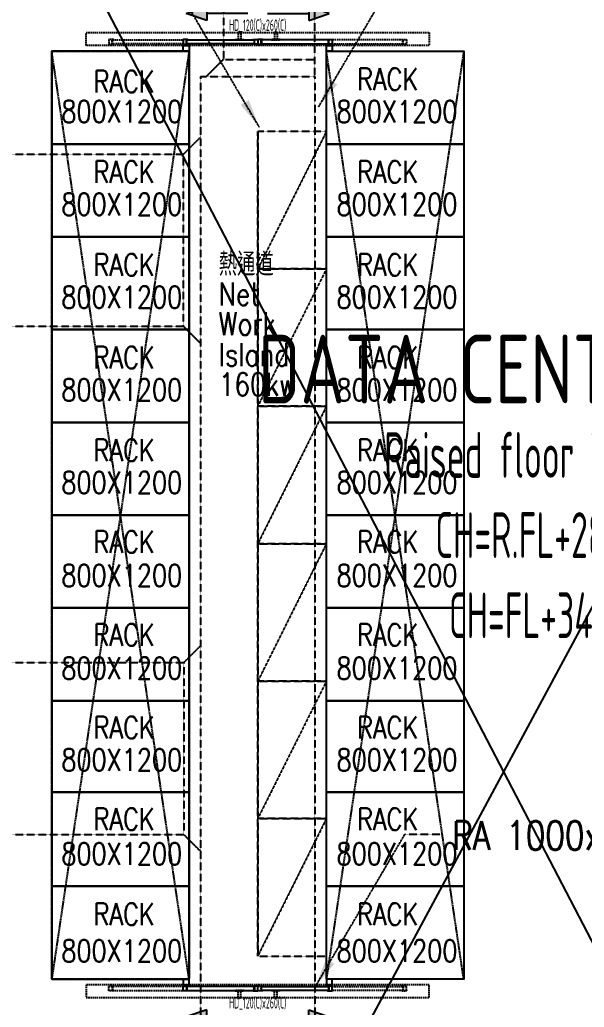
# Model space of a CAD drawing. Extents: x 225000 to 2157367, y 208400 to 840900.
# Drawn here: x 501046 to 505979, y 396956 to 405577 of the extents above; entities that cross this region are included whole.
import ezdxf
from ezdxf.enums import TextEntityAlignment as Align

# ---------------------------------------------------------------- set-up
doc = ezdxf.new("R2010")
doc.units = 0
doc.header["$LTSCALE"] = 10
doc.linetypes.add('XFDP20-DC-PH1$0$HIDDEN2', pattern=[0.1875, 0.125, -0.0625])
doc.linetypes.add('XFM2D20-DC$0$HIDDEN', pattern=[0.3, 0.2, -0.1])
for name, color, linetype in [('XFDP20-DC-PH1$0$A-CR-TT2', 1, 'Continuous'), ('XFDP20-DC-PH1$0$A-CR-TXT', 2, 'Continuous'), ('XFDP20-DC-PH1$0$A-Door (PH1)', 2, 'Continuous'), ('XFDP20-DC-PH1$0$A-EQ (PH1)', 15, 'XFDP20-DC-PH1$0$HIDDEN2'), ('XFM2D20-DC$0$M-DUCT-DIFF', 3, 'Continuous'), ('XFM2D20-DC$0$M-DUCT-TEXT', 4, 'Continuous'), ('XFM2D20-DC$0$M-DUCT-TEXT-Line', 3, 'Continuous'), ('XFM2D20-DC$0$M-HVAC-DUCT', 100, 'Continuous'), ('XFM2Q20-DC$0$RACK-DC1-600X1200', 6, 'Continuous')]:
    doc.layers.add(name, color=color, linetype=linetype)
doc.styles.add('XFDP20-DC-PH1$0$AA-TXT', font='isocp.shx', dxfattribs={"width": 0.8, "bigfont": 'china.shx'})
doc.styles.add('XFM2D20-DC$0$aa-txt', font='simplex.shx', dxfattribs={"width": 0.8, "bigfont": 'CHINA.shx'})
doc.styles.add('XFM2Q20-DC$0$XOL30-HVAC-EQ-L194205$0$Standard', font='txt.shx', dxfattribs={"width": 0.8, "bigfont": 'chineset.shx'})
doc.dimstyles.new('XFM2D20-DC$0$adim-100', dxfattribs={"dimscale": 100, "dimtxt": 0.25, "dimasz": 2.5, "dimexe": 0.1, "dimexo": 0.5, "dimgap": 0.15, "dimtad": 0, "dimdec": 4, "dimdsep": 46, "dimtxsty": 'XFM2D20-DC$0$aa-txt', "dimcen": 2.5, "dimclrd": 256, "dimclre": 256, "dimclrt": 256, "dimadec": 0, "dimazin": 0, "dimtfac": 1, "dimtdec": 4, "dimtmove": 0, "dimatfit": 3, "dimfxl": 1, "dimtolj": 1, "dimtzin": 0, "dimarcsym": 0})

# ---------------------------------------------------------------- blocks, each defined once
blk = doc.blocks.new('Data Center Layout_L20')
for p, q in [((511425.59, 187202.31), (498925.59, 211202.31)), ((511825.59, 211202.31), (498925.59, 187202.31))]:
    blk.add_line(p, q)
blk = doc.blocks.new('XFDP20-DC-PH1$0$Door-60+60x000')
for points in [[(2.47, 30.45), (20.47, 36.45), (20.47, 24.45)], [(127.53, 30.45), (109.53, 36.45), (109.53, 24.45)]]:
    blk.add_hatch(color=256).paths.add_polyline_path(points)
for p, q in [((2.47, 30.45, 0), (20.47, 36.45, 0)), ((20.47, 36.45, 0), (20.47, 24.45, 0)), ((127.53, 30.45, 0), (109.53, 36.45, 0)), ((109.53, 36.45, 0), (109.53, 24.45, 0)), ((20.47, 24.45, 0), (2.47, 30.45, 0)), ((56.47, 30.45, 0), (20.47, 30.45, 0)), ((73.53, 30.45, 0), (109.53, 30.45, 0)), ((109.53, 24.45, 0), (127.53, 30.45, 0))]:
    blk.add_line(p, q)
at = {"color": 1, "linetype": 'XFDP20-DC-PH1$0$HIDDEN2'}
for p, q in [((47.88, 13.18), (47.88, 7.73)), ((50.38, 13.18), (50.38, 7.73)), ((79.62, 13.18), (79.62, 7.73)), ((82.12, 13.18), (82.12, 7.73))]:
    blk.add_line(p, q, dxfattribs=at)
at = {"color": 9, "linetype": 'XFDP20-DC-PH1$0$HIDDEN2'}
blk.add_lwpolyline([(-84.91, 13.76), (214.91, 13.76), (214.91, 2.5), (-84.91, 2.5)], close=True, dxfattribs=at)
at = {"color": 1, "linetype": 'XFDP20-DC-PH1$0$HIDDEN2'}
for points in [[(-65, 3.82), (-61, 3.82, 0.158507), (-60.98, 3.83), (-60.87, 3.91, 0.72636), (-60.89, 3.96), (-61.04, 3.96, 0.414214), (-61.06, 3.94, -0.414214), (-61.08, 3.92), (-61.79, 3.92, -0.414214), (-61.82, 3.95), (-61.82, 4.39, 0.414214), (-61.85, 4.42), (-61.89, 4.42, 0.414214), (-61.92, 4.39), (-61.92, 3.95, -0.414214), (-61.95, 3.92), (-62.11, 3.92, -0.414214), (-62.14, 3.95), (-62.14, 5.73), (-62.17, 5.76), (-62.14, 5.79), (-62.14, 7.57, -0.414214), (-62.11, 7.6), (-61.95, 7.6, -0.414214), (-61.92, 7.57), (-61.92, 7.13, 0.414214), (-61.89, 7.1), (-61.85, 7.1, 0.414214), (-61.82, 7.13), (-61.82, 7.57, -0.414214), (-61.79, 7.6), (-61.08, 7.6, -0.414214), (-61.06, 7.58), (-61.06, 7.58, 0.414214), (-61.04, 7.56), (-60.89, 7.56, 0.72636), (-60.87, 7.61), (-60.98, 7.69, 0.158507), (-61, 7.7), (-65, 7.7, 0.414214), (-65.03, 7.67), (-65.03, 3.85, 0.414214)], [(195, 3.82), (191, 3.82, -0.158507), (190.98, 3.83), (190.87, 3.91, -0.72636), (190.89, 3.96), (191.04, 3.96, -0.414214), (191.06, 3.94, 0.414214), (191.08, 3.92), (191.79, 3.92, 0.414214), (191.82, 3.95), (191.82, 4.39, -0.414214), (191.85, 4.42), (191.89, 4.42, -0.414214), (191.92, 4.39), (191.92, 3.95, 0.414214), (191.95, 3.92), (192.11, 3.92, 0.414214), (192.14, 3.95), (192.14, 5.73), (192.17, 5.76), (192.14, 5.79), (192.14, 7.57, 0.414214), (192.11, 7.6), (191.95, 7.6, 0.414214), (191.92, 7.57), (191.92, 7.13, -0.414214), (191.89, 7.1), (191.85, 7.1, -0.414214), (191.82, 7.13), (191.82, 7.57, 0.414214), (191.79, 7.6), (191.08, 7.6, 0.414214), (191.06, 7.58), (191.06, 7.58, -0.414214), (191.04, 7.56), (190.89, 7.56, -0.72636), (190.87, 7.61), (190.98, 7.69, -0.158507), (191, 7.7), (195, 7.7, -0.414214), (195.03, 7.67), (195.03, 3.85, -0.414214)]]:
    blk.add_lwpolyline(points, format="xyb", close=True, dxfattribs=at)
for points in [[(-61.82, 3.96), (-61.82, 7.53), (-0.03, 7.53), (-0.03, 3.96)], [(45.38, 7.73), (52.88, 7.73), (52.88, 7.53), (45.38, 7.53)], [(84.62, 7.73), (77.12, 7.73), (77.12, 7.53), (84.62, 7.53)], [(191.82, 3.96), (191.82, 7.53), (130.03, 7.53), (130.03, 3.96)]]:
    blk.add_lwpolyline(points, close=True, dxfattribs=at)
for points in [[(0, 3.82), (4, 3.82, 0.158507), (4.02, 3.83), (4.13, 3.91, 0.72636), (4.11, 3.96), (3.96, 3.96, 0.414214), (3.94, 3.94, -0.414214), (3.92, 3.92), (3.21, 3.92, -0.414214), (3.18, 3.95), (3.18, 4.39, 0.414214), (3.15, 4.42), (3.11, 4.42, 0.414214), (3.08, 4.39), (3.08, 3.95, -0.414214), (3.05, 3.92), (2.89, 3.92, -0.414214), (2.86, 3.95), (2.86, 5.73), (2.83, 5.76), (2.86, 5.79), (2.86, 7.57, -0.414214), (2.89, 7.6), (3.05, 7.6, -0.414214), (3.08, 7.57), (3.08, 7.13, 0.414214), (3.11, 7.1), (3.15, 7.1, 0.414214), (3.18, 7.13), (3.18, 7.57, -0.414214), (3.21, 7.6), (3.92, 7.6, -0.414214), (3.94, 7.58), (3.94, 7.58, 0.414214), (3.96, 7.56), (4.11, 7.56, 0.72636), (4.13, 7.61), (4.02, 7.69, 0.158507), (4, 7.7), (0, 7.7, 0.414214), (-0.03, 7.67), (-0.03, 3.85, 0.414214)], [(64.97, 3.82), (60.97, 3.82, -0.158507), (60.95, 3.83), (60.84, 3.91, -0.72636), (60.86, 3.96), (61.01, 3.96, -0.414214), (61.03, 3.94, 0.414214), (61.05, 3.92), (61.76, 3.92, 0.414214), (61.79, 3.95), (61.79, 4.39, -0.414214), (61.82, 4.42), (61.86, 4.42, -0.414214), (61.89, 4.39), (61.89, 3.95, 0.414214), (61.92, 3.92), (62.08, 3.92, 0.414214), (62.11, 3.95), (62.11, 5.73), (62.14, 5.76), (62.11, 5.79), (62.11, 7.57, 0.414214), (62.08, 7.6), (61.92, 7.6, 0.414214), (61.89, 7.57), (61.89, 7.13, -0.414214), (61.86, 7.1), (61.82, 7.1, -0.414214), (61.79, 7.13), (61.79, 7.57, 0.414214), (61.76, 7.6), (61.05, 7.6, 0.414214), (61.03, 7.58), (61.03, 7.58, -0.414214), (61.01, 7.56), (60.86, 7.56, -0.72636), (60.84, 7.61), (60.95, 7.69, -0.158507), (60.97, 7.7), (64.97, 7.7, -0.414214), (65, 7.67), (65, 3.85, -0.414214)], [(65.03, 3.82), (69.03, 3.82, 0.158507), (69.05, 3.83), (69.16, 3.91, 0.72636), (69.14, 3.96), (68.99, 3.96, 0.414214), (68.97, 3.94, -0.414214), (68.95, 3.92), (68.24, 3.92, -0.414214), (68.21, 3.95), (68.21, 4.39, 0.414214), (68.18, 4.42), (68.14, 4.42, 0.414214), (68.11, 4.39), (68.11, 3.95, -0.414214), (68.08, 3.92), (67.92, 3.92, -0.414214), (67.89, 3.95), (67.89, 5.73), (67.86, 5.76), (67.89, 5.79), (67.89, 7.57, -0.414214), (67.92, 7.6), (68.08, 7.6, -0.414214), (68.11, 7.57), (68.11, 7.13, 0.414214), (68.14, 7.1), (68.18, 7.1, 0.414214), (68.21, 7.13), (68.21, 7.57, -0.414214), (68.24, 7.6), (68.95, 7.6, -0.414214), (68.97, 7.58), (68.97, 7.58, 0.414214), (68.99, 7.56), (69.14, 7.56, 0.72636), (69.16, 7.61), (69.05, 7.69, 0.158507), (69.03, 7.7), (65.03, 7.7, 0.414214), (65, 7.67), (65, 3.85, 0.414214)], [(130, 3.82), (126, 3.82, -0.158507), (125.98, 3.83), (125.87, 3.91, -0.72636), (125.89, 3.96), (126.04, 3.96, -0.414214), (126.06, 3.94, 0.414214), (126.08, 3.92), (126.79, 3.92, 0.414214), (126.82, 3.95), (126.82, 4.39, -0.414214), (126.85, 4.42), (126.89, 4.42, -0.414214), (126.92, 4.39), (126.92, 3.95, 0.414214), (126.95, 3.92), (127.11, 3.92, 0.414214), (127.14, 3.95), (127.14, 5.73), (127.17, 5.76), (127.14, 5.79), (127.14, 7.57, 0.414214), (127.11, 7.6), (126.95, 7.6, 0.414214), (126.92, 7.57), (126.92, 7.13, -0.414214), (126.89, 7.1), (126.85, 7.1, -0.414214), (126.82, 7.13), (126.82, 7.57, 0.414214), (126.79, 7.6), (126.08, 7.6, 0.414214), (126.06, 7.58), (126.06, 7.58, -0.414214), (126.04, 7.56), (125.89, 7.56, -0.72636), (125.87, 7.61), (125.98, 7.69, -0.158507), (126, 7.7), (130, 7.7, -0.414214), (130.03, 7.67), (130.03, 3.85, -0.414214)]]:
    blk.add_lwpolyline(points, format="xyb", close=True)
at = {"ltscale": 1000}
for points in [[(0, 2.5), (5, 2.5), (5, -2.5), (0, -2.5)], [(125, 2.5), (130, 2.5), (130, -2.5), (125, -2.5)]]:
    blk.add_lwpolyline(points, close=True, dxfattribs=at)
for points in [[(3.18, 3.96), (3.18, 7.53), (61.79, 7.53), (61.79, 3.96)], [(126.82, 3.96), (126.82, 7.53), (68.21, 7.53), (68.21, 3.96)]]:
    blk.add_lwpolyline(points, close=True)
at = {"color": 1, "linetype": 'XFDP20-DC-PH1$0$HIDDEN2'}
for centre in [(49.13, 13.18), (80.87, 13.18)]:
    blk.add_arc(centre, 1.25, 0, 180, dxfattribs=at)
at = {"color": 9, "style": 'XFDP20-DC-PH1$0$AA-TXT', "width": 0.45}
blk.add_attdef('120X240', text='', height=10, dxfattribs=at).set_placement((65, 20.29), align=Align.MIDDLE_CENTER)
blk = doc.blocks.new('XFDP20-DC-PH1')
at = {"layer": 'XFDP20-DC-PH1$0$A-EQ (PH1)', "ltscale": 5}
for p, q in [((502525.6, 197202.3, 0), (501325.6, 205302.3, 0)), ((502525.6, 205302.3, 0), (501325.6, 197202.3, 0)), ((504925.6, 197202.3, 0), (503725.6, 205302.3, 0)), ((504925.6, 205302.3, 0), (503725.6, 197202.3, 0))]:
    blk.add_line(p, q, dxfattribs=at)
at = {"layer": 'XFDP20-DC-PH1$0$A-EQ (PH1)', "ltscale": 5, "elevation": 0}
for points in [[(501325.6, 197202.3), (501325.6, 205302.3), (502525.6, 205302.3), (502525.6, 197202.3)], [(503725.6, 197202.3), (503725.6, 205302.3), (504925.6, 205302.3), (504925.6, 197202.3)]]:
    blk.add_lwpolyline(points, close=True, dxfattribs=at)
at = {"layer": 'XFDP20-DC-PH1$0$A-Door (PH1)', "xscale": 10, "yscale": 10, "zscale": 10}
blk.add_blockref('XFDP20-DC-PH1$0$Door-60+60x000', (502475.6, 205327.3, 0), dxfattribs=at).add_auto_attribs({'120X240': 'HD_120(C)x260(C)'})
at = {"layer": 'XFDP20-DC-PH1$0$A-Door (PH1)'}
ref = blk.add_blockref('XFDP20-DC-PH1$0$Door-60+60x000', (502475.6, 197177.3, 0), dxfattribs=dict(at, xscale=-10, yscale=10, zscale=10, rotation=180))
ref.add_attrib('120X240', 'HD_120(C)x260(C)', dxfattribs={"layer": '0', "color": 9, "height": 100, "style": 'XFDP20-DC-PH1$0$AA-TXT', "width": 0.45}).set_placement((503125.6, 196994.4, 0), align=Align.MIDDLE_CENTER)
at = {"layer": 'XFDP20-DC-PH1$0$A-CR-TT2', "style": 'XFDP20-DC-PH1$0$AA-TXT', "width": 0.6}
for s, p in [('Raised floor TOC+60cm', (505775.6, 201778.9)), ('CH=R.FL+2800mm', (505775.6, 201078.9)), ('CH=FL+3400mm', (505775.6, 200378.9))]:
    blk.add_text(s, height=400, dxfattribs=at).set_placement(p, align=Align.MIDDLE)
at = {"layer": 'XFDP20-DC-PH1$0$A-CR-TXT', "style": 'XFDP20-DC-PH1$0$AA-TXT', "width": 0.8}
blk.add_text('DATA CENTER (PH1)', height=600, dxfattribs=at).set_placement((505775.6, 202528.9), align=Align.MIDDLE)
blk = doc.blocks.new('XFM2Q20-DC')
at = {"layer": 'XFM2Q20-DC$0$RACK-DC1-600X1200', "elevation": 0}
for points in [[(502525.6, 204492.3), (502525.6, 205302.3), (501325.6, 205302.3), (501325.6, 204492.3)], [(503725.6, 204492.3), (503725.6, 205302.3), (504925.6, 205302.3), (504925.6, 204492.3)], [(502525.6, 203682.3), (502525.6, 204492.3), (501325.6, 204492.3), (501325.6, 203682.3)], [(503725.6, 203682.3), (503725.6, 204492.3), (504925.6, 204492.3), (504925.6, 203682.3)], [(502525.6, 202872.3), (502525.6, 203682.3), (501325.6, 203682.3), (501325.6, 202872.3)], [(503725.6, 202872.3), (503725.6, 203682.3), (504925.6, 203682.3), (504925.6, 202872.3)], [(502525.6, 202062.3), (502525.6, 202872.3), (501325.6, 202872.3), (501325.6, 202062.3)], [(503725.6, 202062.3), (503725.6, 202872.3), (504925.6, 202872.3), (504925.6, 202062.3)], [(502525.6, 201252.3), (502525.6, 202062.3), (501325.6, 202062.3), (501325.6, 201252.3)], [(503725.6, 201252.3), (503725.6, 202062.3), (504925.6, 202062.3), (504925.6, 201252.3)], [(502525.6, 200442.3), (502525.6, 201252.3), (501325.6, 201252.3), (501325.6, 200442.3)], [(503725.6, 200442.3), (503725.6, 201252.3), (504925.6, 201252.3), (504925.6, 200442.3)], [(502525.6, 199632.3), (502525.6, 200442.3), (501325.6, 200442.3), (501325.6, 199632.3)], [(502525.6, 198832.3), (502525.6, 199632.3), (501325.6, 199632.3), (501325.6, 198832.3)], [(502525.6, 198012.3), (502525.6, 198832.3), (501325.6, 198832.3), (501325.6, 198012.3)], [(502525.6, 197202.3), (502525.6, 198012.3), (501325.6, 198012.3), (501325.6, 197202.3)]]:
    blk.add_lwpolyline(points, close=True, dxfattribs=at)
at = {"layer": 'XFM2Q20-DC$0$RACK-DC1-600X1200'}
for points in [[(503725.6, 199632.3), (503725.6, 200442.3), (504925.6, 200442.3), (504925.6, 199632.3)], [(503725.6, 198832.3), (503725.6, 199632.3), (504925.6, 199632.3), (504925.6, 198832.3)], [(503725.6, 198012.3), (503725.6, 198832.3), (504925.6, 198832.3), (504925.6, 198012.3)], [(503725.6, 197202.3), (503725.6, 198012.3), (504925.6, 198012.3), (504925.6, 197202.3)]]:
    blk.add_lwpolyline(points, close=True, dxfattribs=at)
at = {"color": 53, "style": 'XFM2Q20-DC$0$XOL30-HVAC-EQ-L194205$0$Standard', "width": 0.8}
for s, height, p in [('RACK', 192.55, (501691.9, 204940.9, 0)), ('RACK', 192.55, (503994.5, 204962.1, 0)), ('800X1200', 192.55, (501409.7, 204679.7, 0)), ('800X1200', 192.55, (503814.5, 204679.7, 0)), ('RACK', 192.55, (501691.9, 204152.1, 0)), ('RACK', 192.55, (503994.5, 204152.1, 0)), ('800X1200', 192.55, (501409.7, 203869.7, 0)), ('800X1200', 192.55, (503814.5, 203869.7, 0)), ('熱通道', 200, (502784.9, 203342.7, 0)), ('RACK', 192.55, (501691.9, 203342.1, 0)), ('RACK', 192.55, (503994.5, 203342.1, 0)), ('800X1200', 192.55, (501409.7, 203059.7, 0)), ('Net', 200, (502784.9, 203083, 0)), ('800X1200', 192.55, (503814.5, 203059.7, 0)), ('Work', 200, (502784.9, 202823.4, 0)), ('RACK', 192.55, (501691.9, 202532.1, 0)), ('Island', 200, (502784.9, 202553.7, 0)), ('RACK', 192.55, (503994.5, 202532.1, 0)), ('800X1200', 192.55, (501409.7, 202249.7, 0)), ('160kw', 200, (502784.9, 202294, 0)), ('800X1200', 192.55, (503814.5, 202249.7, 0)), ('RACK', 192.55, (501691.9, 201722.1, 0)), ('RACK', 192.55, (503994.5, 201722.1, 0)), ('800X1200', 192.55, (501409.7, 201439.7, 0)), ('800X1200', 192.55, (503814.5, 201439.7, 0)), ('RACK', 192.55, (501691.9, 200922.1, 0)), ('RACK', 192.55, (503994.5, 200922.1, 0)), ('800X1200', 192.55, (501409.7, 200629.7, 0)), ('800X1200', 192.55, (503814.5, 200629.7, 0)), ('RACK', 192.55, (501691.9, 200112.1, 0)), ('RACK', 192.55, (503994.5, 200112.1, 0)), ('800X1200', 192.55, (501409.7, 199819.7, 0)), ('800X1200', 192.55, (503814.5, 199819.7, 0)), ('RACK', 192.55, (501691.9, 199302.1, 0)), ('RACK', 192.55, (503994.5, 199302.1, 0)), ('800X1200', 192.55, (501409.7, 199019.7, 0)), ('800X1200', 192.55, (503814.5, 199019.7, 0)), ('RACK', 192.55, (501691.9, 198502.1, 0)), ('RACK', 192.55, (503994.5, 198502.1, 0)), ('800X1200', 192.55, (501409.7, 198199.7, 0)), ('800X1200', 192.55, (503814.5, 198199.7, 0)), ('RACK', 192.55, (501691.9, 197672.1, 0)), ('RACK', 192.55, (503994.5, 197672.1, 0)), ('800X1200', 192.55, (501409.7, 197350.8, 0)), ('800X1200', 192.55, (503814.5, 197350.8, 0))]:
    blk.add_text(s, height=height, dxfattribs=at).set_placement(p)
blk = doc.blocks.new('XFM2D20-DC')
at = {"layer": 'XFM2D20-DC$0$M-DUCT-DIFF', "color": 252, "linetype": 'XFM2D20-DC$0$HIDDEN'}
for p, q in [((502525.6, 204602.3), (502525.6, 203402.3)), ((503125.6, 203402.3), (503125.6, 204602.3)), ((503725.6, 204602.3), (503125.6, 203402.3)), ((503725.6, 204602.3), (503125.6, 204602.3)), ((503125.6, 204602.3), (503125.6, 203402.3)), ((503725.6, 203402.3), (503725.6, 204602.3)), ((502525.6, 203402.3), (502525.6, 202202.3)), ((503125.6, 203402.3), (503725.6, 203402.3)), ((503125.6, 202202.3), (503125.6, 203402.3)), ((503725.6, 203402.3), (503125.6, 202202.3)), ((503725.6, 203402.3), (503125.6, 203402.3)), ((503125.6, 203402.3), (503125.6, 202202.3)), ((503725.6, 202202.3), (503725.6, 203402.3)), ((502525.6, 202202.3), (502525.6, 201002.3)), ((503125.6, 202202.3), (503725.6, 202202.3)), ((503125.6, 201002.3), (503125.6, 202202.3)), ((503725.6, 202202.3), (503125.6, 201002.3)), ((503725.6, 202202.3), (503125.6, 202202.3)), ((503125.6, 202202.3), (503125.6, 201002.3)), ((503725.6, 201002.3), (503725.6, 202202.3)), ((502525.6, 201002.3), (502525.6, 199802.3)), ((503125.6, 201002.3), (503725.6, 201002.3)), ((503125.6, 199802.3), (503125.6, 201002.3)), ((503725.6, 201002.3), (503125.6, 199802.3)), ((503725.6, 201002.3), (503125.6, 201002.3)), ((503125.6, 201002.3), (503125.6, 199802.3)), ((503725.6, 199802.3), (503725.6, 201002.3)), ((502525.6, 199802.3), (502525.6, 198602.3)), ((503125.6, 199802.3), (503725.6, 199802.3)), ((503125.6, 198602.3), (503125.6, 199802.3)), ((503725.6, 199802.3), (503125.6, 198602.3)), ((503725.6, 199802.3), (503125.6, 199802.3)), ((503125.6, 199802.3), (503125.6, 198602.3)), ((503725.6, 198602.3), (503725.6, 199802.3)), ((502525.6, 198602.3), (502525.6, 197402.3)), ((503125.6, 198602.3), (503725.6, 198602.3)), ((503125.6, 197402.3), (503125.6, 198602.3)), ((503725.6, 198602.3), (503125.6, 197402.3)), ((503725.6, 198602.3), (503125.6, 198602.3)), ((503125.6, 198602.3), (503125.6, 197402.3)), ((503725.6, 197402.3), (503725.6, 198602.3)), ((503125.6, 197402.3), (503725.6, 197402.3))]:
    blk.add_line(p, q, dxfattribs=at)
at = {"layer": 'XFM2D20-DC$0$M-HVAC-DUCT', "color": 252, "linetype": 'XFM2D20-DC$0$HIDDEN'}
for p, q in [((502825.6, 208474.5, 0), (502825.6, 205231, 0)), ((503625.6, 205081, 0), (503625.6, 208474.5, 0)), ((502825.6, 205231, 0), (502675.6, 205081, 0)), ((502825.6, 205231, 0), (503625.6, 205231, 0)), ((502625.6, 205081, 0), (503625.6, 205081, 0)), ((502625.6, 205081, 0), (502625.6, 196130.7, 0)), ((503625.6, 205081, 0), (503625.6, 195030.7, 0)), ((502475.6, 204402.3, 0), (502625.6, 204552.3, 0)), ((498905.6, 204402.3, 0), (502475.6, 204402.3, 0)), ((502475.6, 204402.3, 0), (502475.6, 202902.3, 0)), ((498905.6, 202902.3, 0), (502475.6, 202902.3, 0)), ((502475.6, 202902.3, 0), (502625.6, 202752.3, 0)), ((502478.6, 199964.4, 0), (502628.6, 200114.4, 0)), ((498908.6, 199964.4, 0), (502478.6, 199964.4, 0)), ((502478.6, 199964.4), (502478.6, 198464.4, 0)), ((498908.6, 198464.4, 0), (502478.6, 198464.4, 0)), ((502478.6, 198464.4, 0), (502628.6, 198314.4, 0))]:
    blk.add_line(p, q, dxfattribs=at)
at = {"layer": 'XFM2D20-DC$0$M-DUCT-TEXT', "color": 252, "linetype": 'XFM2D20-DC$0$HIDDEN', "style": 'XFM2D20-DC$0$aa-txt', "width": 0.8}
blk.add_text('RA 1000x600', height=250, dxfattribs=at).set_placement((504824.7, 198331.1))
at = {"layer": 'XFM2D20-DC$0$M-DUCT-TEXT-Line', "color": 252, "linetype": 'XFM2D20-DC$0$HIDDEN'}
for points in [[(503658.9, 204817.9), (504439.6, 206144.4), (504746.4, 206144.4)], [(503139.1, 204639.7), (502358.4, 205966.3), (502051.6, 205966.3)], [(503631.9, 197140.1), (504412.5, 198466.6), (504719.3, 198466.6)]]:
    blk.add_leader(points, dimstyle='XFM2D20-DC$0$adim-100', override={"dimclrd": 256}, dxfattribs=at)

msp = doc.modelspace()

# ---------------------------------------------------------------- block references
for name in ['XFM2D20-DC', 'Data Center Layout_L20', 'XFDP20-DC-PH1', 'XFM2Q20-DC']:
    msp.add_blockref(name, (0, 200000))

doc.saveas('drawing.dxf')
